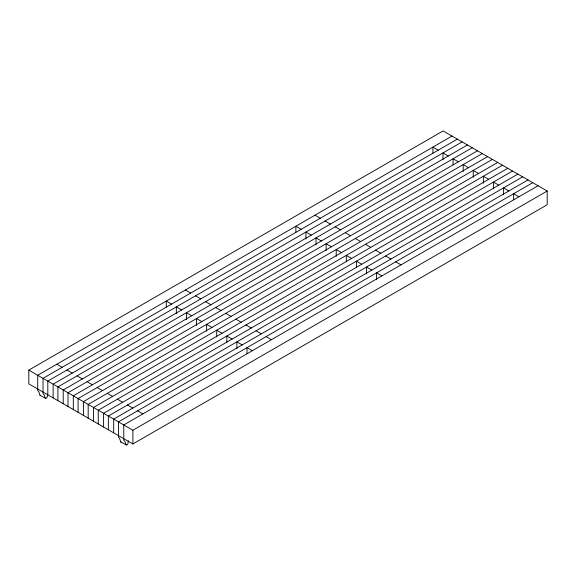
<?xml version="1.0" encoding="UTF-8"?>
<svg xmlns="http://www.w3.org/2000/svg" width="576" height="576" viewBox="0 0 576 576"><rect width="100%" height="100%" fill="white"/><g stroke="black" fill="none" stroke-linecap="round" stroke-linejoin="round"><path stroke-width="0.86" d="M47.614 394.092L47.124 397.404L46.001 398.455L40.025 395.395L38.866 391.831L37.721 390.6L37.721 375.264L452.016 136.073M128.347 440.705L127.858 444.017L126.734 445.068L120.758 442.008L119.599 438.437L118.454 437.213L118.454 421.877L532.75 182.686M28.8 370.116L443.095 130.925L547.2 191.03L547.2 204.768L132.905 443.959L28.8 383.854L28.8 370.116L132.905 430.222L547.2 191.03M457.33 139.14L43.034 378.331L43.034 393.667L44.179 394.898L45.331 398.462M462.11 141.905L47.815 381.096L47.815 394.834M467.424 144.972L53.129 384.163L53.129 397.901M472.205 147.73L57.91 386.921L57.91 400.658M477.511 150.797L63.216 389.988L63.216 403.726M482.292 153.554L67.997 392.746L67.997 406.483M487.606 156.622L73.31 395.813L73.31 409.55M492.386 159.379L78.091 398.57L78.091 412.308M497.7 162.446L83.405 401.638L83.405 415.375M502.481 165.211L88.186 404.402L88.186 418.14M507.787 168.278L93.492 407.462L93.492 421.207M512.568 171.036L98.273 410.227L98.273 423.965M517.882 174.103L103.586 413.294L103.586 427.032M522.662 176.861L108.367 416.052L108.367 429.79M527.976 179.928L113.681 419.119L113.681 432.857M538.063 185.753L123.768 424.944L123.768 440.28L124.913 441.504L126.072 445.075M40.025 395.395L40.694 395.388M120.758 442.008L121.428 442.001M438.206 150.185L432.9 147.118L432.9 153.13M448.301 156.01L442.987 152.942L442.987 159.811M458.395 161.834L453.082 158.767L453.082 164.779M468.482 167.659L463.176 164.592L463.176 171.461M478.577 173.491L473.263 170.424L473.263 177.293M488.664 179.316L483.358 176.249L483.358 183.118M498.758 185.141L493.445 182.074L493.445 188.942M508.853 190.966L503.539 187.898L503.539 194.767M518.94 196.79L513.634 193.73L513.634 199.735M314.986 215.194L320.292 218.261M325.073 221.018L330.386 224.086M335.167 226.843L340.481 229.91M345.254 232.675L350.568 235.742M355.349 238.5L360.662 241.567M365.443 244.325L370.75 247.392M375.53 250.15L380.844 253.217M385.625 255.982L390.938 259.042M395.719 261.806L401.026 264.874M301.176 229.298L295.862 226.231L295.862 232.243M311.263 235.123L305.95 232.056L305.95 238.925M321.358 240.955L316.044 237.888L316.044 244.757M331.445 246.78L326.138 243.713L326.138 250.582M341.539 252.605L336.226 249.538L336.226 256.406M351.634 258.43L346.32 255.362L346.32 261.374M361.721 264.254L356.414 261.194L356.414 267.199M371.815 270.086L366.502 267.019L366.502 273.888M381.91 275.911L376.596 272.844L376.596 279.713M185.386 290.016L190.692 293.083M195.473 295.841L200.786 298.908M205.567 301.673L210.881 304.74M215.654 307.498L220.968 310.565M225.749 313.322L231.062 316.39M235.843 319.147L241.15 322.214M245.93 324.979L251.244 328.039M256.025 330.804L261.338 333.871M266.119 336.629L271.426 339.696M171.576 304.121L166.262 301.054L166.262 307.066M181.663 309.953L176.35 306.886L176.35 313.754M191.758 315.778L186.444 312.71L186.444 319.579M201.845 321.602L196.538 318.535L196.538 325.404M211.939 327.427L206.626 324.36L206.626 331.229M222.034 333.252L216.72 330.192L216.72 337.061M232.121 339.084L226.814 336.017L226.814 342.029M242.215 344.909L236.902 341.842L236.902 348.71M252.31 350.734L246.996 347.666L246.996 353.678M56.844 364.226L62.158 367.294M66.938 370.051L72.245 373.118M77.026 375.883L82.339 378.95M87.12 381.708L92.434 384.775M97.214 387.533L102.521 390.6M107.302 393.358L112.615 396.425M117.396 399.19L122.71 402.25M127.49 405.014L132.797 408.082M137.578 410.839L142.891 413.906M132.905 430.222L132.905 443.959"/></g></svg>
